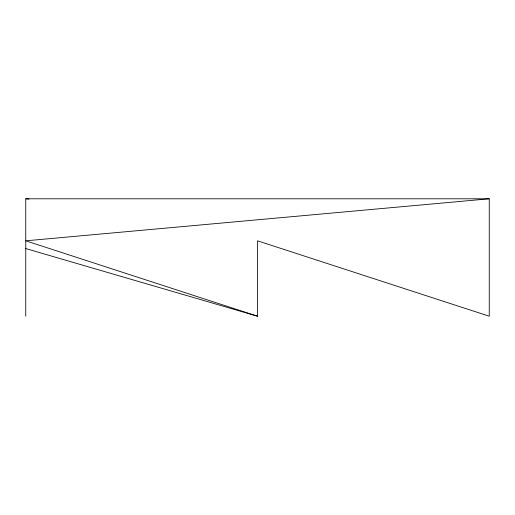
<?xml version="1.0" encoding="UTF-8"?>
<svg xmlns="http://www.w3.org/2000/svg" width="515" height="515" viewBox="0 0 515 515"><rect width="100%" height="100%" fill="white"/><g stroke="black" fill="none" stroke-linecap="round" stroke-linejoin="round"><path stroke-width="0.77" d="M489.25 198.79L25.75 240.814L257.5 316.21L257.5 240.814L489.25 316.21L489.25 198.79L25.75 198.79L25.75 316.21M25.75 198.79L28.949 199.08M25.75 248.558L257.5 316.21"/></g></svg>
